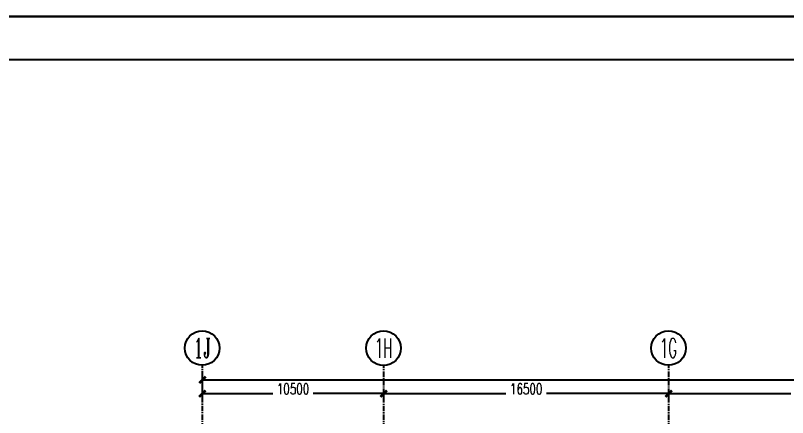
# Model space of a CAD drawing. Extents: x 782294 to 1727252, y -631030 to 17645.
# Drawn here: x 998772 to 1043480, y -149291 to -125993 of the extents above; entities that cross this region are included whole.
import ezdxf
from ezdxf.enums import TextEntityAlignment as Align

# ---------------------------------------------------------------- set-up
doc = ezdxf.new("R2010")
doc.units = 0
doc.linetypes.add('CENTER', pattern=[2, 1.25, -0.25, 0.25, -0.25])
doc.layers.get('Defpoints').update_dxf_attribs({"color": 210})
for name, color, linetype in [('0-cxFrame', 155, 'Continuous'), ('3符号', 3, 'Continuous'), ('DIM', 173, 'Continuous'), ('DOTE', 1, 'CENTER')]:
    doc.layers.add(name, color=color, linetype=linetype)
doc.layers.add('0-cxText', color=131, linetype='Continuous', lineweight=25)
doc.styles.add('_TCH_AXIS', font='COMPLEX', dxfattribs={"bigfont": 'GBCBIG'})
doc.styles.add('cx_tuming', font='simhei.ttf')
doc.styles.add('cx_tuqian1', font='')
doc.styles.add('DHTEXT-1', font='romans.shx', dxfattribs={"width": 0.7, "bigfont": 'chinese.shx'})
doc.styles.add('黑体', font='simhei.ttf', dxfattribs={"height": 12})
doc.styles.get('cx_tuqian1').set_extended_font_data('SimSun')
doc.dimstyles.new('ZN250', dxfattribs={"dimscale": 250, "dimtxt": 2.5, "dimasz": 1.5, "dimexe": 1, "dimexo": 2, "dimgap": 0.9, "dimtad": 1, "dimdec": 0, "dimdsep": 46, "dimtxsty": 'DHTEXT-1', "dimblk": 'ARCHTICK', "dimcen": 2.5, "dimclrd": 173, "dimclre": 173, "dimclrt": 7, "dimazin": 2, "dimtfac": 1, "dimtdec": 0, "dimtix": 1, "dimtmove": 2, "dimatfit": 3, "dimfxl": 0, "dimarcsym": 0})

# ---------------------------------------------------------------- blocks, each defined once
blk = doc.blocks.new('TK22.A1 L(Dragon)')
at = {"layer": '0-cxFrame', "color": 7, "const_width": 0.5}
blk.add_lwpolyline([(0, 0), (-841, 0), (-841, 594), (0, 594)], close=True, dxfattribs=at)
at = {"layer": '0-cxFrame', "const_width": 0.5}
blk.add_lwpolyline([(-80, 10), (-821, 10), (-821, 584), (-80, 584)], close=True, dxfattribs=at)
at = {"style": '黑体', "flags": 4}
blk.add_attdef('图幅', text='', height=3.3, dxfattribs=at).set_placement((-40, 3), align=Align.RIGHT)
at = {"layer": '0-cxText', "flags": 4}
for tag, height, style, p in [('建设单位', 3.5, 'cx_tuming', (-45, 240)), ('项目名称', 3.5, 'cx_tuming', (-45, 210)), ('子项名称', 3.5, 'cx_tuming', (-45, 180)), ('工程编号', 3.3, 'cx_tuqian1', (-35, 165)), ('图名1', 3.5, 'cx_tuming', (-45, 87)), ('图名2', 3.5, 'cx_tuming', (-45, 79)), ('图名3', 3.5, 'cx_tuming', (-45, 71)), ('出图日期', 3.3, 'cx_tuqian1', (-39, 60)), ('专业', 3.3, 'cx_tuqian1', (-55, 52)), ('图号', 3.3, 'cx_tuqian1', (-55, 44)), ('版次', 3.3, 'cx_tuqian1', (-20, 44))]:
    blk.add_attdef(tag, text='', height=height, dxfattribs=dict(at, style=style)).set_placement(p, align=Align.MIDDLE)
at = {"layer": 'Defpoints', "color": 6, "flags": 4}
for tag, height, style, p in [('tufu', 3.3, '黑体', (-12, 12)), ('dwfname', 4, 'cx_tuqian1', (-80, 3))]:
    blk.add_attdef(tag, text='', height=height, dxfattribs=dict(at, style=style)).set_placement(p, align=Align.RIGHT)
blk = doc.blocks.new('_ArchTick')
at = {"color": 0, "linetype": 'ByBlock', "const_width": 0.4}
blk.add_lwpolyline([(-0.5, -0.5), (0.5, 0.5)], dxfattribs=at)
blk = doc.blocks.new('*D1350')
at = {"layer": 'Defpoints', "color": 0, "ltscale": 2500, "transparency": 16777216}
for p in [(10500, 98027), (0, 97120), (10500, 97120)]:
    blk.add_point(p, dxfattribs=at)
at = {"layer": 'DIM', "color": 173, "linetype": 'ByBlock', "lineweight": -2, "ltscale": 2500, "transparency": 16777216}
for p, q in [((0, 97620), (0, 98277)), ((0, 98027), (4077, 98027)), ((10500, 98027), (6423, 98027)), ((10500, 97620), (10500, 98277))]:
    blk.add_line(p, q, dxfattribs=at)
at = {"layer": 'DIM', "color": 173, "lineweight": -2, "ltscale": 2500, "transparency": 16777216, "xscale": 375, "yscale": 375, "zscale": 375, "rotation": 180}
blk.add_blockref('_ArchTick', (0, 98027), dxfattribs=at)
at = {"layer": 'DIM', "color": 173, "lineweight": -2, "ltscale": 2500, "transparency": 16777216, "xscale": 375, "yscale": 375, "zscale": 375}
blk.add_blockref('_ArchTick', (10500, 98027), dxfattribs=at)
at = {"layer": 'DIM', "color": 7, "ltscale": 2500, "transparency": 16777216, "insert": (5250, 98302), "char_height": 625, "attachment_point": 5, "style": 'DHTEXT-1'}
blk.add_mtext('10500', dxfattribs=at)
blk = doc.blocks.new('*D1351')
at = {"layer": 'Defpoints', "color": 0, "ltscale": 2500, "transparency": 16777216}
for p in [(27000, 98027), (10500, 97120), (27000, 97120)]:
    blk.add_point(p, dxfattribs=at)
at = {"layer": 'DIM', "color": 173, "linetype": 'ByBlock', "lineweight": -2, "ltscale": 2500, "transparency": 16777216}
for p, q in [((10500, 97620), (10500, 98277)), ((10500, 98027), (17577, 98027)), ((27000, 98027), (19923, 98027)), ((27000, 97620), (27000, 98277))]:
    blk.add_line(p, q, dxfattribs=at)
at = {"layer": 'DIM', "color": 173, "lineweight": -2, "ltscale": 2500, "transparency": 16777216, "xscale": 375, "yscale": 375, "zscale": 375, "rotation": 180}
blk.add_blockref('_ArchTick', (10500, 98027), dxfattribs=at)
at = {"layer": 'DIM', "color": 173, "lineweight": -2, "ltscale": 2500, "transparency": 16777216, "xscale": 375, "yscale": 375, "zscale": 375}
blk.add_blockref('_ArchTick', (27000, 98027), dxfattribs=at)
at = {"layer": 'DIM', "color": 7, "ltscale": 2500, "transparency": 16777216, "insert": (18750, 98302), "char_height": 625, "attachment_point": 5, "style": 'DHTEXT-1'}
blk.add_mtext('16500', dxfattribs=at)
blk = doc.blocks.new('*D1358')
at = {"layer": 'Defpoints', "color": 0, "ltscale": 2500, "transparency": 16777216}
for p in [(43500, 98027), (27000, 97120), (43500, 97120)]:
    blk.add_point(p, dxfattribs=at)
at = {"layer": 'DIM', "color": 173, "linetype": 'ByBlock', "lineweight": -2, "ltscale": 2500, "transparency": 16777216}
for p, q in [((27000, 97620), (27000, 98277)), ((27000, 98027), (34077, 98027)), ((43500, 98027), (36423, 98027)), ((43500, 97620), (43500, 98277))]:
    blk.add_line(p, q, dxfattribs=at)
at = {"layer": 'DIM', "color": 173, "lineweight": -2, "ltscale": 2500, "transparency": 16777216, "xscale": 375, "yscale": 375, "zscale": 375, "rotation": 180}
blk.add_blockref('_ArchTick', (27000, 98027), dxfattribs=at)
at = {"layer": 'DIM', "color": 173, "lineweight": -2, "ltscale": 2500, "transparency": 16777216, "xscale": 375, "yscale": 375, "zscale": 375}
blk.add_blockref('_ArchTick', (43500, 98027), dxfattribs=at)
at = {"layer": 'DIM', "color": 7, "ltscale": 2500, "transparency": 16777216, "insert": (35250, 98302), "char_height": 625, "attachment_point": 5, "style": 'DHTEXT-1'}
blk.add_mtext('16500', dxfattribs=at)
blk = doc.blocks.new('*D1370')
at = {"layer": 'Defpoints', "color": 0, "ltscale": 2500, "transparency": 16777216}
for p in [(125100, 98827), (0, 97220), (125100, 97220)]:
    blk.add_point(p, dxfattribs=at)
at = {"layer": 'DIM', "color": 173, "linetype": 'ByBlock', "lineweight": -2, "ltscale": 2500, "transparency": 16777216}
for p, q in [((0, 97720), (0, 99077)), ((0, 98827), (61269, 98827)), ((125100, 98827), (64031, 98827)), ((125100, 97720), (125100, 99077))]:
    blk.add_line(p, q, dxfattribs=at)
at = {"layer": 'DIM', "color": 173, "lineweight": -2, "ltscale": 2500, "transparency": 16777216, "xscale": 375, "yscale": 375, "zscale": 375, "rotation": 180}
blk.add_blockref('_ArchTick', (0, 98827), dxfattribs=at)
at = {"layer": 'DIM', "color": 173, "lineweight": -2, "ltscale": 2500, "transparency": 16777216, "xscale": 375, "yscale": 375, "zscale": 375}
blk.add_blockref('_ArchTick', (125100, 98827), dxfattribs=at)
at = {"layer": 'DIM', "color": 7, "ltscale": 2500, "transparency": 16777216, "insert": (62650, 99102), "char_height": 625, "attachment_point": 5, "style": 'DHTEXT-1'}
blk.add_mtext('125100', dxfattribs=at)
blk = doc.blocks.new('卓越-轴号')
blk.add_circle((0, 0), 4)
at = {"color": 0, "style": '_TCH_AXIS', "width": 1.041667, "flags": 8}
blk.add_attdef('A', text='', height=4.48, dxfattribs=at).set_placement((-2, -2.24), (2, -2.24), align=Align.FIT)
blk = doc.blocks.new('20250901082728')
at = {"layer": 'DOTE', "ltscale": 250}
for p, q in [((0, -5988.9), (0, 99667.3)), ((10500, -5994), (10500, 99662.3)), ((27000, -5993.9), (27000, 99662.3))]:
    blk.add_line(p, q, dxfattribs=at)
at = {"layer": '3符号', "color": 7}
ref = blk.add_blockref('卓越-轴号', (-12.9, 100667.2), dxfattribs=dict(at, xscale=250, yscale=250, zscale=250))
ref.add_attrib('A', '1J', dxfattribs={"layer": '0', "color": 0, "height": 1120, "style": '_TCH_AXIS', "width": 0.721154}).set_placement((-512.9, 100107.2), (487.1, 100107.2), align=Align.FIT)
ref = blk.add_blockref('卓越-轴号', (10487, 100662.1), dxfattribs=dict(at, xscale=250, yscale=250, zscale=250))
ref.add_attrib('A', '1H', dxfattribs={"layer": '0', "color": 0, "height": 1120, "style": '_TCH_AXIS', "width": 0.535714}).set_placement((9987, 100102.1), (10987, 100102.1), align=Align.FIT)
ref = blk.add_blockref('卓越-轴号', (26987, 100667.2), dxfattribs=dict(at, xscale=250, yscale=250, zscale=250))
ref.add_attrib('A', '1G', dxfattribs={"layer": '0', "color": 0, "height": 1120, "style": '_TCH_AXIS', "width": 0.568182}).set_placement((26487, 100107.2), (27487, 100107.2), align=Align.FIT)
at = {"layer": 'DIM', "ltscale": 2500}
for base, p1, p2, picture, middle in [((125100, 98826.7), (0, 97220), (125100, 97220), '*D1370', (62650, 99101.7)), ((10500, 98026.7), (0, 97120), (10500, 97120), '*D1350', (5250, 98301.7)), ((27000, 98026.7), (10500, 97120), (27000, 97120), '*D1351', (18750, 98301.7)), ((43500, 98026.7), (27000, 97120), (43500, 97120), '*D1358', (35250, 98301.7))]:
    dim = blk.add_linear_dim(base=base, p1=p1, p2=p2, angle=0, dimstyle='ZN250', dxfattribs=at)
    dim.commit()
    dim.dimension.update_dxf_attribs({"geometry": picture, "text_midpoint": middle, "dimtype": 129})

msp = doc.modelspace()

# ---------------------------------------------------------------- block references
at = {"ltscale": 2000}
msp.add_blockref('20250901082728', (1009597.3, -245931.2), dxfattribs=at)
at = {"layer": '0-cxFrame', "xscale": 250, "yscale": 250, "zscale": 250}
msp.add_blockref('TK22.A1 L(Dragon)', (1180526.7, -274555.4), dxfattribs=at)

doc.saveas('drawing.dxf')
